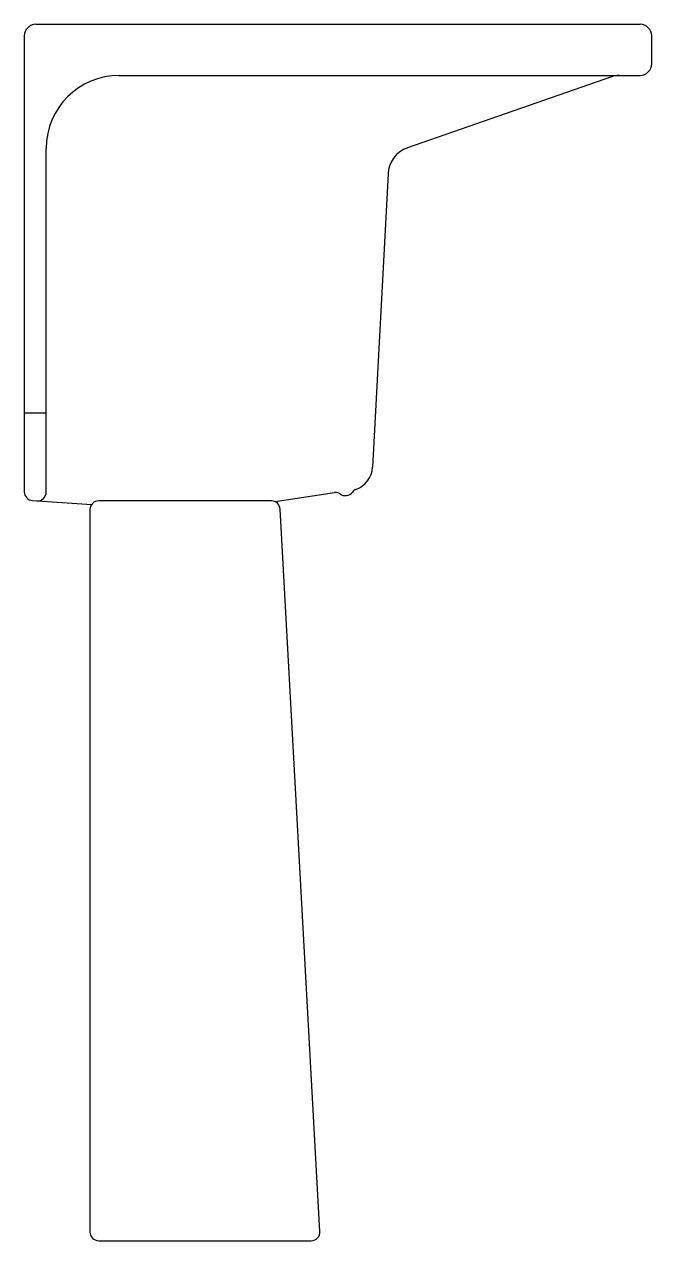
# Model space of a CAD drawing. Extents: x 609 to 1039, y 1200 to 2034.
import ezdxf

# ---------------------------------------------------------------- set-up
doc = ezdxf.new("R2010")
doc.units = 0
doc.header["$LTSCALE"] = 50
doc.layers.add('GROSSA', color=3, linetype='CONTINUOUS')

msp = doc.modelspace()

# ---------------------------------------------------------------- linework, layer by layer
at = {"layer": 'GROSSA', "color": 0, "linetype": 'CONTINUOUS'}
for p, q in [((609.32, 2025.58), (609.32, 1713.21)), ((624.32, 1767.17), (609.32, 1767.17))]:
    msp.add_line(p, q, dxfattribs=at)
at = {"layer": 'GROSSA', "color": 0}
for p, q in [((617.32, 2033.58), (1031.32, 2033.58)), ((1039.32, 2006.58), (1039.32, 2025.58)), ((674.32, 1998.58), (1031.32, 1998.58)), ((1011.76, 1997.69), (872, 1949)), ((624.32, 1713.02), (624.32, 1948.58)), ((858.61, 1931.16), (848.03, 1730.03)), ((781.16, 1706.47), (821.98, 1712.71)), ((614.94, 1707.22), (655.52, 1704.63)), ((654.32, 1701.03), (654.32, 1206.03)), ((778.64, 1707.03), (660.32, 1707.03)), ((811.97, 1206.36), (784.63, 1701.36)), ((660.32, 1200.03), (805.98, 1200.03))]:
    msp.add_line(p, q, dxfattribs=at)
for centre, radius, start, end in [((617.32, 2025.58), 8, 90, 180), ((1031.32, 2025.58), 8, 0, 90), ((1031.32, 2006.58), 8, 270, 0), ((674.32, 1948.58), 50, 90, 180), ((1017.03, 1982.58), 16, 90, 109.20768), ((878.58, 1930.11), 20, 109.20768, 176.98721), ((831.05, 1730.93), 17, 289.05253, 356.98721), ((615.32, 1713.21), 6, 180, 266.34778), ((618.32, 1713.02), 6, 266.34778, 0), ((822.74, 1707.76), 5, 53.24813, 98.68635), ((829.32, 1716.58), 6, 233.24813, 324.12457), ((838.23, 1710.13), 5, 109.05253, 144.12457), ((660.32, 1701.03), 6, 90, 180), ((778.64, 1701.03), 6, 3.16105, 90), ((660.32, 1206.03), 6, 180, 270), ((805.98, 1206.03), 6, 270, 3.16105)]:
    msp.add_arc(centre, radius, start, end, dxfattribs=at)

doc.saveas('drawing.dxf')
